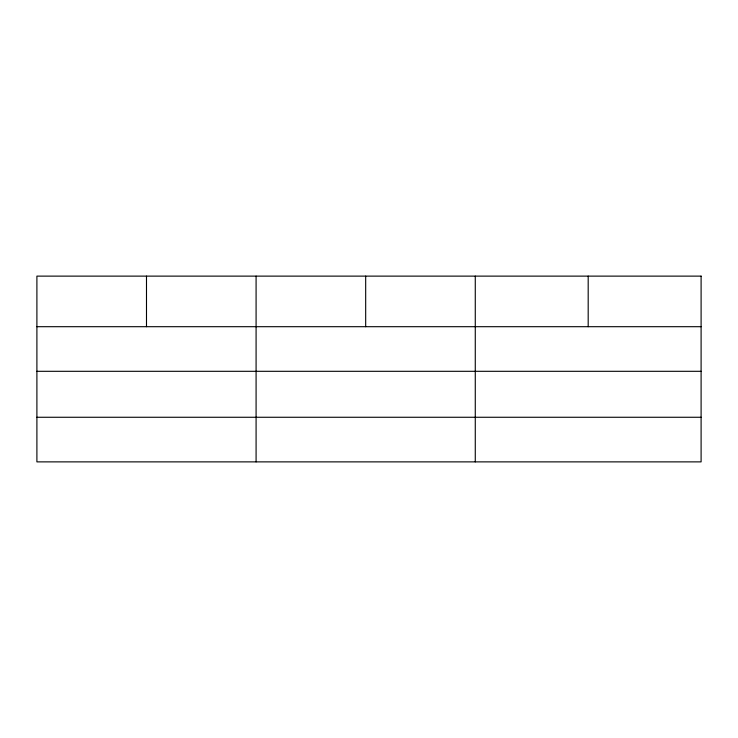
<?xml version="1.0" encoding="UTF-8"?>
<svg xmlns="http://www.w3.org/2000/svg" width="738" height="738" viewBox="0 0 738 738"><rect width="100%" height="100%" fill="white"/><g stroke="black" fill="none" stroke-linecap="round" stroke-linejoin="round"><path stroke-width="1.11" d="M36.9 326.694L701.1 326.694M36.9 371.306L701.1 371.306M36.9 417.265L701.1 417.265M588.186 276.123L588.186 326.694M475.272 276.123L475.272 461.877M365.679 276.123L365.679 326.694M256.086 276.123L256.086 461.877M146.493 276.123L146.493 326.694M701.1 276.123L36.9 276.123L36.9 461.877L701.1 461.877L701.1 276.123"/></g></svg>
